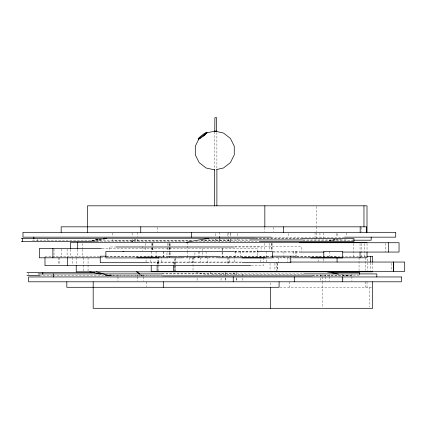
<?xml version="1.0" encoding="UTF-8"?>
<svg xmlns="http://www.w3.org/2000/svg" width="426" height="426" viewBox="0 0 426 426"><rect width="100%" height="100%" fill="white"/><g stroke="black" fill="none" stroke-linecap="round" stroke-linejoin="round"><path stroke-width="0.32" stroke-dasharray="2.13 1.6" d="M131.613 241.888L135.228 239.045M131.735 241.925L135.772 238.975M93.294 241.558L101.463 239.156M95.451 241.787L105.371 239.082M91.909 240.669L99.732 239.045M329 240.722L336.636 239.151M329.692 240.722L337.301 239.151M91.835 240.722L99.578 239.151M91.734 240.647L99.54 239.124M331.929 240.743L341.002 239.071M92.085 240.669L101.053 239.045M92.777 240.669L101.745 239.045M271.298 237.154L344.101 237.154M255.85 238.235L301.677 238.235M255.334 238.539L301.336 238.539M250.951 239.939L204.933 239.939L204.933 242.293M303.11 239.939L346.269 239.939M32.514 240.2L191.844 240.2M201.013 240.2L250.461 240.2M302.849 240.2L353.047 240.2M191.801 240.392L112.294 240.392L112.294 239.151M201.088 240.392L230.642 240.392L230.642 239.098M93.001 241.542L185.821 241.542M195.433 241.542L258.843 241.542M234.998 246.489L301.352 246.489L301.352 251.409M116.389 246.979L109.194 246.979L109.194 251.1M234.795 246.979L261.074 246.979L261.074 251.1M102.213 248.464L257.687 248.464L257.687 257.799M234.673 251.409L258.582 251.409M272.88 251.409L299.478 251.409M234.795 251.686L258.46 251.686M234.534 252.064L258.545 252.064M273.22 252.064L299.537 252.064M106.212 256.196L165.9 256.196M175.256 256.196L177.397 256.196M218.405 256.196L272.816 256.196M293.189 256.196L337.062 256.196L337.062 257.501M44.986 256.308L99.402 256.308M106.612 256.308L165.9 256.308M175.001 256.308L178.302 256.308M218.208 256.308L271.628 256.308M293.205 256.308L366.445 256.308M100.962 257.799L104.94 257.799M167.455 257.799L170.778 257.799M182.626 257.799L217.537 257.799M271.788 257.799L292.273 257.799M166.284 257.911L171.252 257.911M181.732 257.911L217.441 257.911M272.88 257.911L292.444 257.911M241.601 262.049L151.209 262.049L151.209 264.535M149.361 262.698L241.915 262.698M251.297 265.643L263.343 265.643L263.343 262.533M162.125 273.716L236.297 273.716L236.297 275.01M162.093 273.913L303.844 273.913M303.568 274.168L210.588 274.168L210.588 271.815M39.416 275.574L52.6 275.574M53.149 275.574L162.173 275.574M312.301 275.574L359.624 275.574M161.864 275.878L109.296 275.878L104.082 274.791M312.503 275.878L351.194 275.878L345.358 274.802M279.988 287.284L372.292 287.284M196.349 272.629L211.078 275.297M105.478 274.717L111.878 275.878M104.785 274.717L111.186 275.878M103.896 274.733L109.748 275.878L104.588 274.829M342.323 274.829L347.398 275.878M341.657 274.829L346.743 275.878M109.786 274.69L114.125 275.878M106.489 274.77L110.254 275.878M140.921 274.77L142.438 275.878M140.367 274.658L141.917 275.878M391.451 263.289L391.451 270.76M385.796 243.352L385.796 252.064M372.686 262.773L372.686 270.521M370.316 262.773L370.316 270.521M369.619 287.284L369.619 306.981M367.281 258.896L367.281 270.521M367.031 243.587L367.031 251.34M367.031 281.799L367.031 287.284M365.833 281.799L365.833 287.284M365.694 257.602L365.694 270.521M364.661 243.587L364.661 257.155M361.626 243.587L361.626 257.799M361.376 227.436L361.376 231.701M360.045 243.587L360.045 251.34M359.059 257.602L359.059 270.521M353.404 243.587L353.404 257.799M353.032 239.14L353.032 240.94M351.924 274.168L351.924 276.08M351.924 276.714L351.924 281.165M346.269 232.947L346.269 236.126M342.935 278.167L342.935 281.799M337.28 233.523L337.28 237.154M336.641 233.523L336.641 237.154M329.33 251.409L329.33 257.261M329.373 274.807L329.373 276.08M329.373 276.714L329.373 281.165M325.602 274.807L325.602 276.08M325.602 276.714L325.602 281.165M323.717 232.947L323.717 238.666M323.675 258.8L323.675 262.698M322.455 274.807L322.455 276.08M322.455 276.714L322.455 281.165M322.455 281.799L322.455 306.981M320.719 274.727L320.719 276.399M320.719 278.167L320.719 281.192M319.953 232.947L319.953 238.666M318.147 256.196L318.147 261.399M316.806 206.472L316.806 225.514M316.806 226.829L316.806 231.701M316.806 232.947L316.806 238.666M315.07 232.308L315.07 239.939M296.427 251.409L296.427 257.261M295.676 251.409L295.676 257.261M293.189 251.409L293.189 255.312M290.021 257.501L290.021 262.698M289.265 281.799L289.265 287.284M288.626 233.523L288.626 237.154M287.534 257.501L287.534 262.049M283.918 251.409L283.918 255.312M283.918 255.962L283.918 257.911M278.263 257.501L278.263 262.698M277.784 263.289L277.784 270.76M277.235 263.289L277.235 270.76M276.831 262.049L276.831 270.76M274.93 263.289L274.93 270.76M273.433 227.436L273.433 231.701M272.129 243.352L272.129 250.818M271.58 243.352L271.58 250.818M271.176 243.352L271.176 250.818M270.489 283.018L270.489 286.677M270.047 263.289L270.047 270.76M269.275 243.352L269.275 250.818M266.793 256.196L266.793 262.049M266.277 251.409L266.277 257.261M264.839 227.436L264.839 231.701M264.392 243.352L264.392 250.818M263.343 257.554L263.343 261.91M260.621 256.196L260.621 262.698M242.857 274.168L242.857 276.399M242.857 278.167L242.857 281.192M240.328 251.409L240.328 257.261M237.202 233.523L237.202 236.547M237.202 238.826L237.202 239.939M236.419 271.815L236.419 275.441M236.419 277.986L236.419 281.165M236.297 278.167L236.297 281.192M235.173 251.409L235.173 257.261M234.678 256.196L234.678 262.698M233.927 272.448L233.927 275.579M230.77 232.308L230.77 236.126M230.77 239.939L230.77 242.293M230.642 233.523L230.642 236.547M229.518 256.196L229.518 262.698M228.448 257.554L228.448 264.402M228.277 232.308L228.277 236.664M228.277 239.151L228.277 242.293M227.756 257.554L227.756 264.402M227.585 233.523L227.585 237.154M225.221 271.815L225.221 275.441M225.221 277.986L225.221 281.165M225.194 273.716L225.194 276.309M225.194 278.167L225.194 281.192M222.793 248.464L222.793 257.799M222.1 248.464L222.1 257.176M221.057 273.716L221.057 275.01M221.057 278.167L221.057 281.799M219.566 232.308L219.539 236.547M219.539 239.098L219.566 242.293M216.887 132.443L216.887 168.137M215.402 233.523L215.402 236.547M215.402 239.098L215.402 240.392M214.64 131.783L214.64 168.797M207.824 256.931L207.824 264.402M206.083 251.409L206.083 255.312M206.083 255.962L206.083 257.911M202.169 248.464L202.169 256.553M200.428 257.501L200.428 262.698M199.576 251.409L199.576 255.312M199.576 255.962L199.576 257.911M198.303 251.409L198.303 255.312M198.303 255.962L198.303 257.911M197.105 278.167L197.105 281.192M194.906 252.709L194.906 255.312M194.906 255.962L194.906 257.911M193.921 257.501L193.921 262.698M193.021 256.958L193.021 270.521M192.648 257.501L192.648 262.698M189.25 257.501L189.25 262.698M187.371 242.293L187.371 250.696M187.371 251.34L187.371 257.799M175.778 257.602L175.778 270.521M175.107 258.896L175.107 271.815M174.772 258.896L174.772 270.521M174.665 262.049L174.665 264.535M174.665 265.158L174.665 270.76M173.382 262.049L173.382 264.535M170.123 243.587L170.123 251.984M170.123 252.629L170.123 257.799M169.452 243.587L169.452 251.984M169.452 252.629L169.452 257.799M169.117 243.587L169.117 251.984M169.117 252.629L169.117 257.799M169.01 243.352L169.01 247.085M169.01 247.708L169.01 250.818M167.732 243.352L167.732 247.085M167.732 247.708L167.732 252.064M166.976 252.709L166.976 255.312M163.856 251.409L163.856 257.261M163.616 251.409L163.616 257.261M161.321 256.196L161.321 262.698M158.616 262.049L158.616 264.535M158.616 265.158L158.616 270.76M158.2 256.196L158.2 262.698M158.099 262.049L158.099 264.535M157.966 256.196L157.966 262.698M157.822 262.049L157.822 264.535M157.641 227.436L157.641 231.701M157.13 262.049L157.13 264.535M156.076 251.409L156.076 257.261M152.961 243.352L152.961 247.085M152.961 247.708L152.961 250.818M152.444 243.352L152.444 247.085M152.444 247.708L152.444 250.818M152.167 243.352L152.167 247.085M152.167 247.708L152.167 250.818M151.725 251.409L151.725 257.261M151.475 243.352L151.475 247.085M151.475 247.708L151.475 252.064M150.421 256.196L150.421 262.698M146.416 281.799L146.416 286.677M146.07 256.196L146.07 262.049M145.554 243.352L145.554 247.085M145.554 247.708L145.554 250.818M143.402 274.962L143.402 276.202M143.402 276.825L143.402 281.176M142.46 246.489L142.46 250.797M137.747 232.308L137.747 236.664M137.747 239.151L137.747 241.659M137.768 274.935L137.768 276.181M137.768 276.809L137.768 281.176M132.119 232.931L132.119 236.68M132.119 239.172L132.119 242.293M117.949 274.962L117.949 276.202M117.949 276.825L117.949 281.176M112.294 232.931L112.294 236.664M88.054 257.602L88.054 271.17M83.379 257.602L83.379 271.17M82.399 243.587L82.399 248.757M82.399 249.402L82.399 257.799M77.724 249.402L77.724 257.799M76.227 257.602L76.227 264.711M72.755 257.554L72.755 264.402M70.572 249.402L70.572 257.799M67.1 249.088L67.1 257.176M61.818 249.088L61.818 257.176M59.688 257.554L59.688 264.402M58.548 257.554L58.548 264.402M54.033 249.088L54.033 257.176M47.637 238.981L47.637 240.2M39.501 274.52L39.501 276.346M37.158 239.14L37.158 240.94M28.318 273.167L28.318 274.972"/><path stroke-width="0.64" d="M206.679 133.045L206.067 133.045L199.144 138.423L195.3 146.203L195.3 154.835L199.144 162.61L206.067 167.988L214.704 169.91M203.468 136.032L205.715 134.089M200.119 138.423L203.958 135.649L206.78 132.939A5.629 0.783 -37.9 0 0 204.507 133.413A5.629 0.783 -37.9 0 0 198.713 138.184A5.629 0.783 -37.9 0 0 200.119 138.423L199.144 138.423M214.779 131.144L214.88 117.704L216.648 117.704L216.648 131.123M206.679 132.907L214.864 131.123M216.664 169.511L223.496 167.988L230.413 162.61L234.257 154.835L234.257 146.203L230.413 138.423L223.496 133.045L216.664 131.528M186.215 242.293L208.623 238.235M214.64 131.123L216.887 131.123M214.512 131.362L216.499 131.362M271.298 237.154L22.977 237.154L22.977 232.308L395.733 232.308L395.733 237.154L344.496 237.154M103.64 238.235L255.222 238.235M21.3 238.539L106.5 238.539M301.89 238.539L353.974 238.539L353.974 241.542L259.327 241.542M250.648 239.939L302.529 239.939M353.702 240.2L371.174 240.2L371.174 237.154M21.3 241.542L92.527 241.542M367.031 242.293L70.572 242.293L70.572 248.757M299.537 242.729L399.045 242.729L399.045 252.064L342.823 252.064M116.389 246.979L234.135 246.979M101.558 248.464L39.33 248.464L39.33 257.799L100.121 257.799M123.817 251.409L105.888 251.409L105.888 257.911L159.01 257.911M258.529 251.409L272.448 251.409L272.448 257.911L241.963 257.911M122.928 251.686L234.135 251.686M299.537 252.064L323.984 252.064M106.212 256.196L100.238 256.196L100.238 262.698L148.701 262.698M272.182 256.196L293.189 256.196M166.332 256.308L174.655 256.308M177.924 256.308L217.942 256.308M367.01 256.308L372.686 256.308L372.686 262.123M136.714 257.799L167.455 257.799M171.348 257.799L181.961 257.799M217.872 257.799L265.329 257.799M292.811 257.799L367.031 257.799L367.031 251.984M310.762 257.911L342.717 257.911L342.717 251.409L323.797 251.409L323.797 257.911M290.921 262.049L404.7 262.049L404.7 271.383L151.209 271.383L151.209 265.781M242.309 262.698L290.772 262.698L290.772 256.196M250.664 265.643L44.986 265.643L44.986 257.554M372.686 271.815L76.227 271.815L76.227 265.355M26.955 272.565L94.513 272.565M331.859 272.565L359.624 272.565L359.624 274.371M38.164 273.913L161.986 273.913M303.844 273.913L376.824 273.913L376.824 276.953M26.955 275.574L38.851 275.574M162.508 275.878L312.242 275.878M327.019 271.815L338.473 274.174M89.748 271.815L100.824 274.115M96.436 271.815L104.604 274.216M136.884 271.815L139.409 273.662M136.751 271.815L139.85 274.253M393.656 262.049L393.656 271.383M393.416 262.049L393.416 271.383M388.496 242.729L388.496 252.064M372.659 281.799L372.659 308.296L93.182 308.296L93.182 281.799M370.316 256.308L370.316 262.123M367.004 232.308L367.004 205.817L87.527 205.817L87.527 232.308M366.637 232.308L366.637 226.829L61.168 226.829L61.168 232.308M363.964 205.817L363.964 226.829M360.178 226.829L360.178 232.308M360.045 251.984L360.045 257.799M342.296 276.953L342.296 281.799M337.062 257.501L337.062 262.049M294.281 276.953L294.281 281.799M283.61 226.829L283.61 232.308M279.089 281.799L279.089 287.284L66.823 287.284L66.823 281.799M270.489 287.284L270.489 308.296M264.839 205.817L264.839 226.829M233.24 276.953L233.24 281.799M219.566 236.76L219.566 238.033M216.887 169.463L216.887 205.817M214.64 169.463L214.64 205.817M191.45 232.308L191.45 237.154M173.382 265.781L173.382 271.383M163.296 281.799L163.296 287.284M157.13 265.781L157.13 271.383M140.761 226.829L140.761 232.308M77.724 242.293L77.724 248.757M67.468 257.554L67.468 265.643M53.293 273.913L53.293 276.953M52.893 248.464L52.893 257.799M42.813 272.565L42.813 274.371M33.846 237.154L33.846 238.981M22.663 238.539L22.663 241.542M401.383 276.953L28.633 276.953L28.633 281.799L401.383 281.799L401.383 276.953"/></g></svg>
